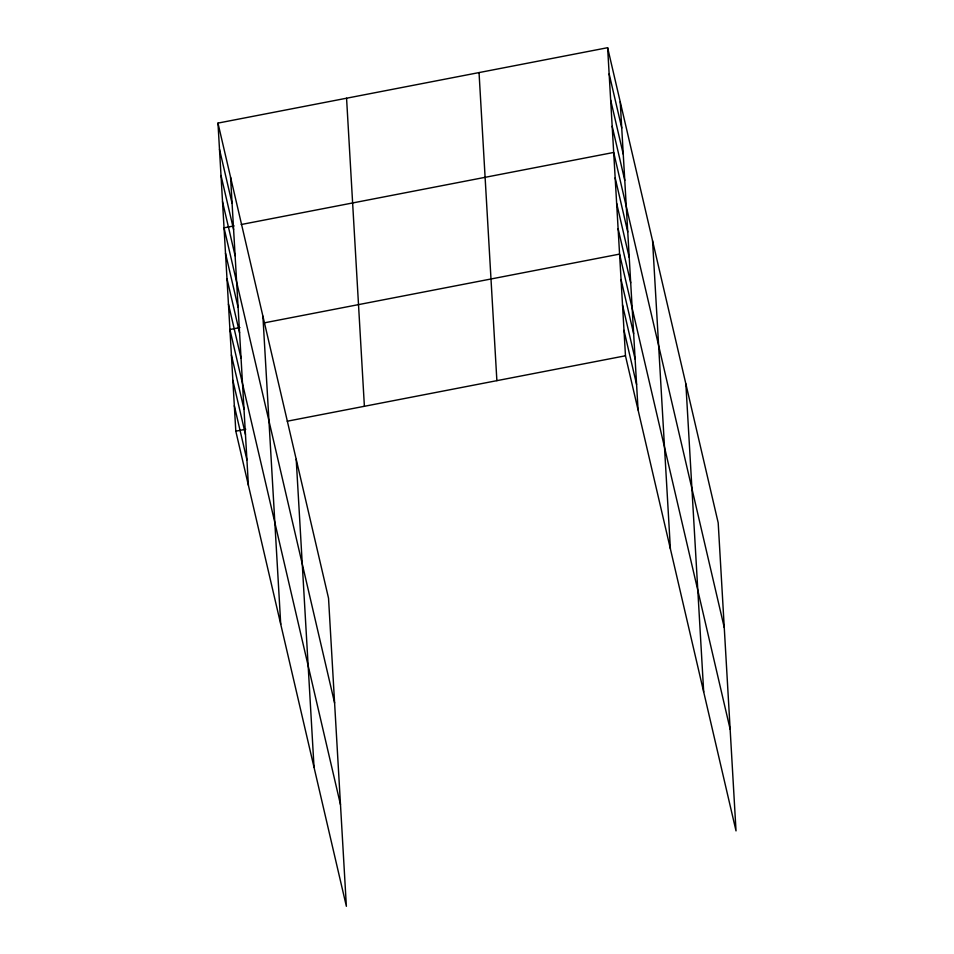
<?xml version="1.0" encoding="UTF-8"?>
<svg xmlns="http://www.w3.org/2000/svg" width="954" height="954" viewBox="0 0 954 954"><rect width="100%" height="100%" fill="white"/><g stroke="black" fill="none" stroke-linecap="round" stroke-linejoin="round"><path stroke-width="1.43" d="M217.977 123.102L328.534 598.218L346.374 906.3L235.805 431.172L217.977 123.102L607.626 47.7L718.195 522.828L736.023 830.898L625.466 355.782L607.626 47.7M234.04 225.907L224.035 227.839L334.604 702.967M241.183 224.524L613.696 152.449L724.265 627.577M239.919 327.568L229.914 329.512L340.483 804.639M264.21 322.869L619.575 254.11L730.144 729.238M235.805 431.172L245.798 429.24M287.237 421.215L625.466 355.782M609.153 73.887L621.746 128.003M610.667 100.075L623.26 154.19M612.182 126.262L624.775 180.378M615.163 177.861L627.756 231.977M616.63 203.274L629.223 257.389M618.109 228.698L630.701 282.813M621.042 279.522L633.635 333.638M622.521 304.946L635.114 359.062M623.988 330.358L636.58 384.474M219.492 149.277L232.084 203.393M221.006 175.464L233.599 229.58M222.52 201.652L235.113 255.767M225.502 253.263L238.095 307.367M226.98 278.675L239.573 332.791M228.447 304.087L241.04 358.203M231.393 354.924L243.985 409.039M232.859 380.336L245.452 434.452M234.326 405.76L246.919 459.876M685.866 383.89L703.694 691.972M652.56 240.754L670.388 548.824M620.219 101.816L638.059 409.886M479.039 72.576L496.879 380.658M346.564 98.214L364.392 406.297M296.205 459.291L314.033 767.362M262.899 316.144L280.726 624.226M230.57 177.205L248.398 485.288"/></g></svg>
